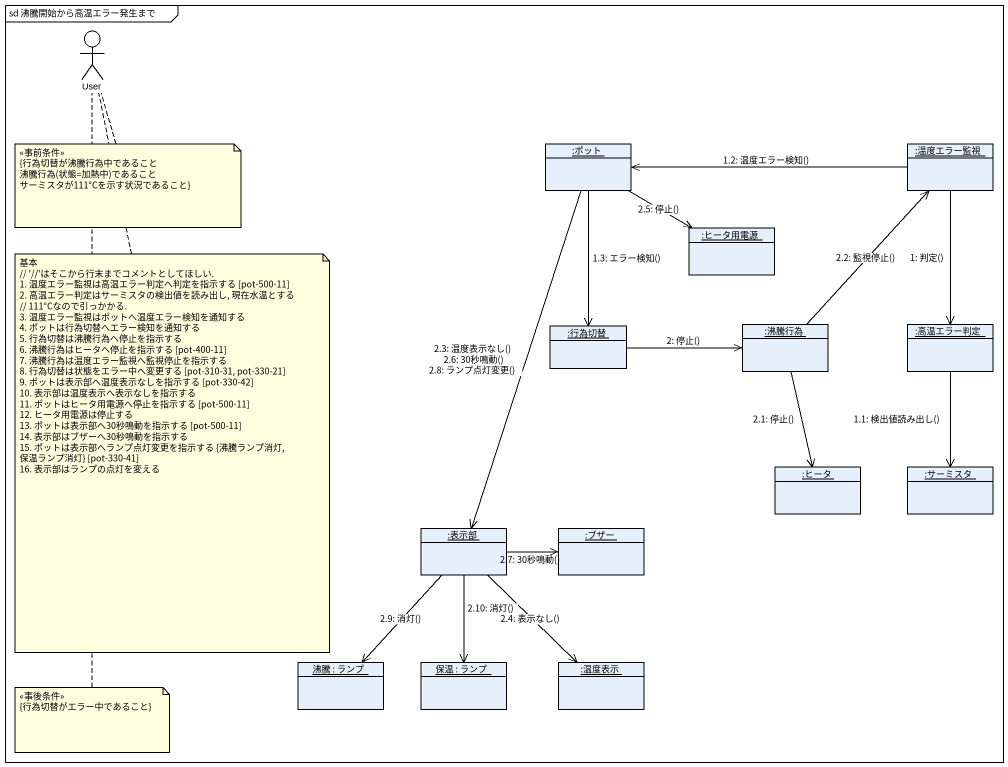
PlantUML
@startuml
mainframe sd 沸騰開始から高温エラー発生まで
allowmixing
hide circle
hide empty members
actor User
object ":ポット" as ポット
object ":温度エラー監視" as 温度エラー監視
object ":ヒータ用電源" as ヒータ用電源
object ":行為切替" as 行為切替
object ":沸騰行為" as 沸騰行為
object ":高温エラー判定" as 高温エラー判定
object ":ヒータ" as ヒータ
object ":サーミスタ" as サーミスタ
object ":表示部" as 表示部
object ":ブザー" as ブザー
object "沸騰 : ランプ" as 沸騰
object "保温 : ランプ" as 保温
object ":温度表示" as 温度表示
温度エラー監視 --> 高温エラー判定 : 1: 判定()
高温エラー判定 --> サーミスタ : 1.1: 検出値読み出し()
温度エラー監視 -left-> ポット : 1.2: 温度エラー検知()
ポット --> 行為切替 : 1.3: エラー検知()
行為切替 -right-> 沸騰行為 : 2: 停止()
沸騰行為 --> ヒータ : 2.1: 停止()
沸騰行為 -up-> 温度エラー監視 : 2.2: 監視停止()
ポット --> 表示部 : 2.3: 温度表示なし()\n2.6: 30秒鳴動()\n2.8: ランプ点灯変更()
表示部 --> 温度表示 : 2.4: 表示なし()
ポット -right-> ヒータ用電源 : 2.5: 停止()
表示部 -right-> ブザー : 2.7: 30秒鳴動()
表示部 --> 沸騰 : 2.9: 消灯()
表示部 --> 保温 : 2.10: 消灯()
note bottom of User
  <<事前条件>>
  {行為切替が沸騰行為中であること
  沸騰行為(状態=加熱中)であること
  サーミスタが111°Cを示す状況であること}
end note
note bottom of User
  基本
  ~// '~//'はそこから行末までコメントとしてほしい.
  1. 温度エラー監視は高温エラー判定へ判定を指示する [pot-500-11]
  2. 高温エラー判定はサーミスタの検出値を読み出し, 現在水温とする
  // 111°Cなので引っかかる.
  3. 温度エラー監視はポットへ温度エラー検知を通知する
  4. ポットは行為切替へエラー検知を通知する
  5. 行為切替は沸騰行為へ停止を指示する
  6. 沸騰行為はヒータへ停止を指示する [pot-400-11]
  7. 沸騰行為は温度エラー監視へ監視停止を指示する
  8. 行為切替は状態をエラー中へ変更する [pot-310-31, pot-330-21]
  9. ポットは表示部へ温度表示なしを指示する [pot-330-42]
  10. 表示部は温度表示へ表示なしを指示する
  11. ポットはヒータ用電源へ停止を指示する [pot-500-11]
  12. ヒータ用電源は停止する
  13. ポットは表示部へ30秒鳴動を指示する [pot-500-11]
  14. 表示部はブザーへ30秒鳴動を指示する
  15. ポットは表示部へランプ点灯変更を指示する {沸騰ランプ消灯, 保温ランプ消灯} [pot-330-41]
  16. 表示部はランプの点灯を変える
end note
note bottom of User
  <<事後条件>>
  {行為切替がエラー中であること}
end note
@enduml
